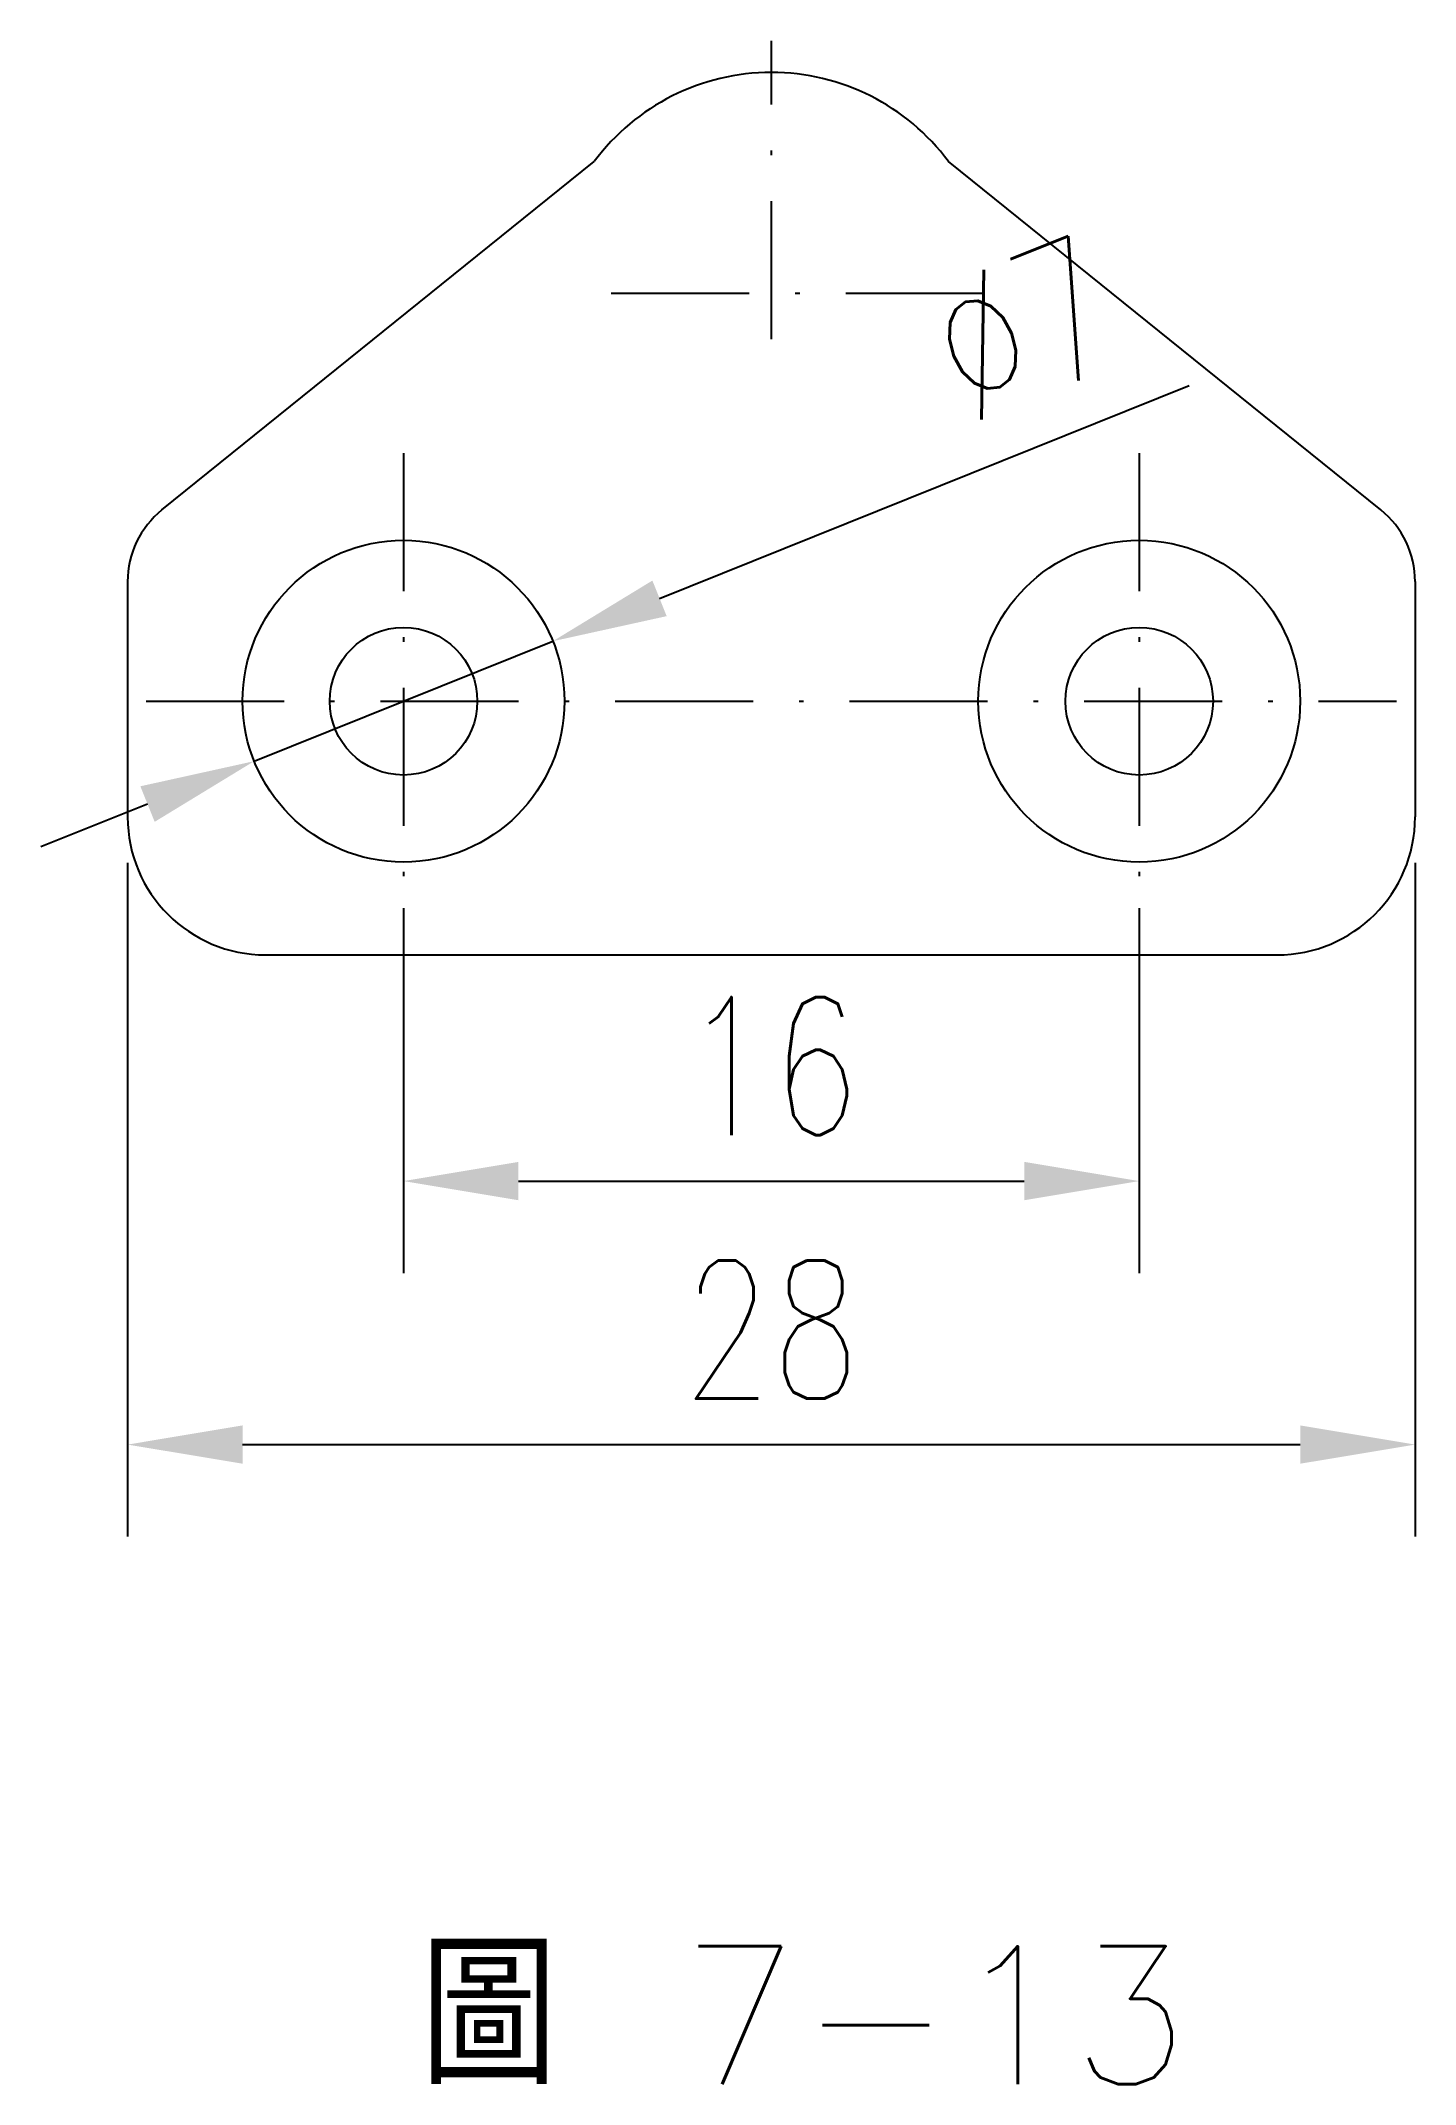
# Model space of a CAD drawing. Extents: x 74.7 to 104.6, y 188.4 to 232.8.
import ezdxf

# ---------------------------------------------------------------- set-up
doc = ezdxf.new("R2010")
doc.units = 0
doc.linetypes.add('CEN3', pattern=[5, 3, -1, 0, -1])
doc.layers.get('0').update_dxf_attribs({"color": 3, "linetype": 'CONTINUOUS'})
doc.layers.get('DEFPOINTS').update_dxf_attribs({"color": 3, "linetype": 'CONTINUOUS'})
doc.layers.add('CENT3', color=1, linetype='CEN3')
doc.layers.add('輪廓線', color=7, linetype='CONTINUOUS')
doc.styles.add('CNS1', font='txt.shx', dxfattribs={"height": 3, "bigfont": 'chineset.shx'})
doc.styles.add('CNS75', font='txt.shx', dxfattribs={"width": 0.75, "height": 3})
doc.dimstyles.new('CNS', dxfattribs={"dimscale": 0, "dimtxt": 3, "dimasz": 2.5, "dimexe": 2, "dimexo": 1, "dimgap": 1, "dimtad": 1, "dimdec": 1, "dimdsep": 46, "dimtxsty": 'CNS75', "dimcen": 0, "dimclrd": 3, "dimclre": 3, "dimclrt": 3, "dimadec": 0, "dimazin": 0, "dimtp": 0.3, "dimtm": 0.3, "dimtfac": 1, "dimtdec": 1, "dimtmove": 0, "dimatfit": 3, "dimfxl": 2, "dimtolj": 1, "dimtzin": 0, "dimarcsym": 0})
doc.dimstyles.new('CNS$3', dxfattribs={"dimscale": 0, "dimtxt": 3, "dimasz": 2.5, "dimexe": 2, "dimexo": 1, "dimgap": 1, "dimtad": 1, "dimdec": 1, "dimdsep": 46, "dimtxsty": 'CNS75', "dimcen": 0, "dimclrd": 3, "dimclre": 3, "dimclrt": 3, "dimadec": 0, "dimazin": 0, "dimtp": 0.3, "dimtm": 0.3, "dimtfac": 1, "dimtdec": 1, "dimtmove": 0, "dimatfit": 2, "dimfxl": 1, "dimtolj": 1, "dimtzin": 0, "dimarcsym": 0})

# ---------------------------------------------------------------- blocks, each defined once
blk = doc.blocks.new('*D4')
at = {"color": 3, "lineweight": -2}
for p, q in [((88.175, 220.723), (99.696, 225.352)), ((79.359, 217.182), (85.855, 219.791)), ((77.04, 216.25), (74.72, 215.318))]:
    blk.add_line(p, q, dxfattribs=at)
at = {"color": 3}
for points in [[(88.019, 221.11), (88.33, 220.336), (85.855, 219.791)], [(76.884, 216.636), (77.195, 215.863), (79.359, 217.182)]]:
    blk.add_solid(points, dxfattribs=at)
at = {"layer": 'DEFPOINTS', "color": 0}
for p in [(85.855, 219.791), (79.359, 217.182)]:
    blk.add_point(p, dxfattribs=at)
at = {"color": 3, "insert": (96.097, 226.6), "char_height": 3, "attachment_point": 5, "rotation": 21.8868, "style": 'CNS75'}
blk.add_mtext('\\A1;∅7', dxfattribs=at)
blk = doc.blocks.new('*D5')
at = {"color": 3, "lineweight": -2}
for p, q in [((82.607, 213.986), (82.607, 206.05)), ((98.607, 213.986), (98.607, 206.05)), ((85.107, 208.05), (96.107, 208.05))]:
    blk.add_line(p, q, dxfattribs=at)
at = {"color": 3}
for points in [[(85.107, 208.467), (85.107, 207.633), (82.607, 208.05)], [(96.107, 208.467), (96.107, 207.633), (98.607, 208.05)]]:
    blk.add_solid(points, dxfattribs=at)
at = {"layer": 'DEFPOINTS', "color": 0}
for p in [(82.607, 214.986), (98.607, 214.986), (98.607, 208.05)]:
    blk.add_point(p, dxfattribs=at)
at = {"color": 3, "insert": (90.607, 210.55), "char_height": 3, "attachment_point": 5, "style": 'CNS75'}
blk.add_mtext('\\A1;16', dxfattribs=at)
blk = doc.blocks.new('*D6')
at = {"color": 3, "lineweight": -2}
for p, q in [((76.607, 214.969), (76.607, 200.319)), ((104.607, 214.969), (104.607, 200.319)), ((79.107, 202.319), (102.107, 202.319))]:
    blk.add_line(p, q, dxfattribs=at)
at = {"color": 3}
for points in [[(79.107, 202.736), (79.107, 201.903), (76.607, 202.319)], [(102.107, 202.736), (102.107, 201.903), (104.607, 202.319)]]:
    blk.add_solid(points, dxfattribs=at)
at = {"layer": 'DEFPOINTS', "color": 0}
for p in [(76.607, 215.969), (104.607, 215.969), (104.607, 202.319)]:
    blk.add_point(p, dxfattribs=at)
at = {"color": 3, "insert": (90.607, 204.819), "char_height": 3, "attachment_point": 5, "style": 'CNS75'}
blk.add_mtext('\\A1;28', dxfattribs=at)

msp = doc.modelspace()

# ---------------------------------------------------------------- linework, layer by layer
at = {"layer": 'CENT3'}
for p, q in [((90.607, 226.362), (90.607, 232.847)), ((87.125, 227.362), (95.479, 227.362)), ((82.607, 223.878), (82.607, 213.095)), ((98.607, 223.878), (98.607, 213.095)), ((77.009, 218.486), (104.205, 218.486))]:
    msp.add_line(p, q, dxfattribs=at)
at = {"layer": 'DEFPOINTS', "color": 0, "linetype": 'ByBlock'}
for p in [(93.623, 231.094), (94.459, 230.223), (90.607, 227.362), (90.607, 227.362), (104.419, 222.197), (85.714, 219.847), (79.5, 217.126), (103.935, 213.848), (103.422, 213.436)]:
    msp.add_point(p, dxfattribs=at)
at = {"layer": '輪廓線'}
for p, q in [((77.352, 222.646), (86.755, 230.223)), ((103.862, 222.646), (94.459, 230.223)), ((76.607, 221.088), (76.607, 215.969)), ((104.607, 221.088), (104.607, 215.969)), ((79.607, 212.969), (101.607, 212.969))]:
    msp.add_line(p, q, dxfattribs=at)
for centre, radius in [((82.607, 218.486), 3.5), ((98.607, 218.486), 3.5), ((82.607, 218.486), 1.605), ((82.607, 218.486), 1.605), ((98.607, 218.486), 1.605), ((98.607, 218.486), 1.605)]:
    msp.add_circle(centre, radius, dxfattribs=at)
for centre, radius, start, end in [((90.607, 227.362), 4.798, 36.5982, 143.4018), ((78.607, 221.088), 2, 128.8622, 180), ((102.607, 221.088), 2, 0, 51.1378), ((79.607, 215.969), 3, 180, 270), ((101.607, 215.969), 3, 270, 0)]:
    msp.add_arc(centre, radius, start, end, dxfattribs=at)

# ---------------------------------------------------------------- texts
at = {"layer": '輪廓線', "style": 'CNS1'}
msp.add_text('圖 7-13', height=3, dxfattribs=at).set_placement((82.962, 188.41))

# ---------------------------------------------------------------- dimensions: what is measured, and where the dimension line sits
dim = msp.add_diameter_dim_2p(p1=(79.359, 217.182), p2=(85.855, 219.791), dimstyle='CNS$3', override={"dimscale": 1})
dim.commit()
dim.dimension.update_dxf_attribs({"geometry": '*D4', "text_midpoint": (97.029, 224.28), "dimtype": 163})
for base, p1, p2, picture, middle in [((104.607, 202.319), (76.607, 215.969), (104.607, 215.969), '*D6', (90.607, 204.819)), ((98.607, 208.05), (82.607, 214.986), (98.607, 214.986), '*D5', (90.607, 210.55))]:
    dim = msp.add_linear_dim(base=base, p1=p1, p2=p2, dimstyle='CNS', override={"dimscale": 1})
    dim.commit()
    dim.dimension.update_dxf_attribs({"geometry": picture, "text_midpoint": middle})

doc.saveas('drawing.dxf')
